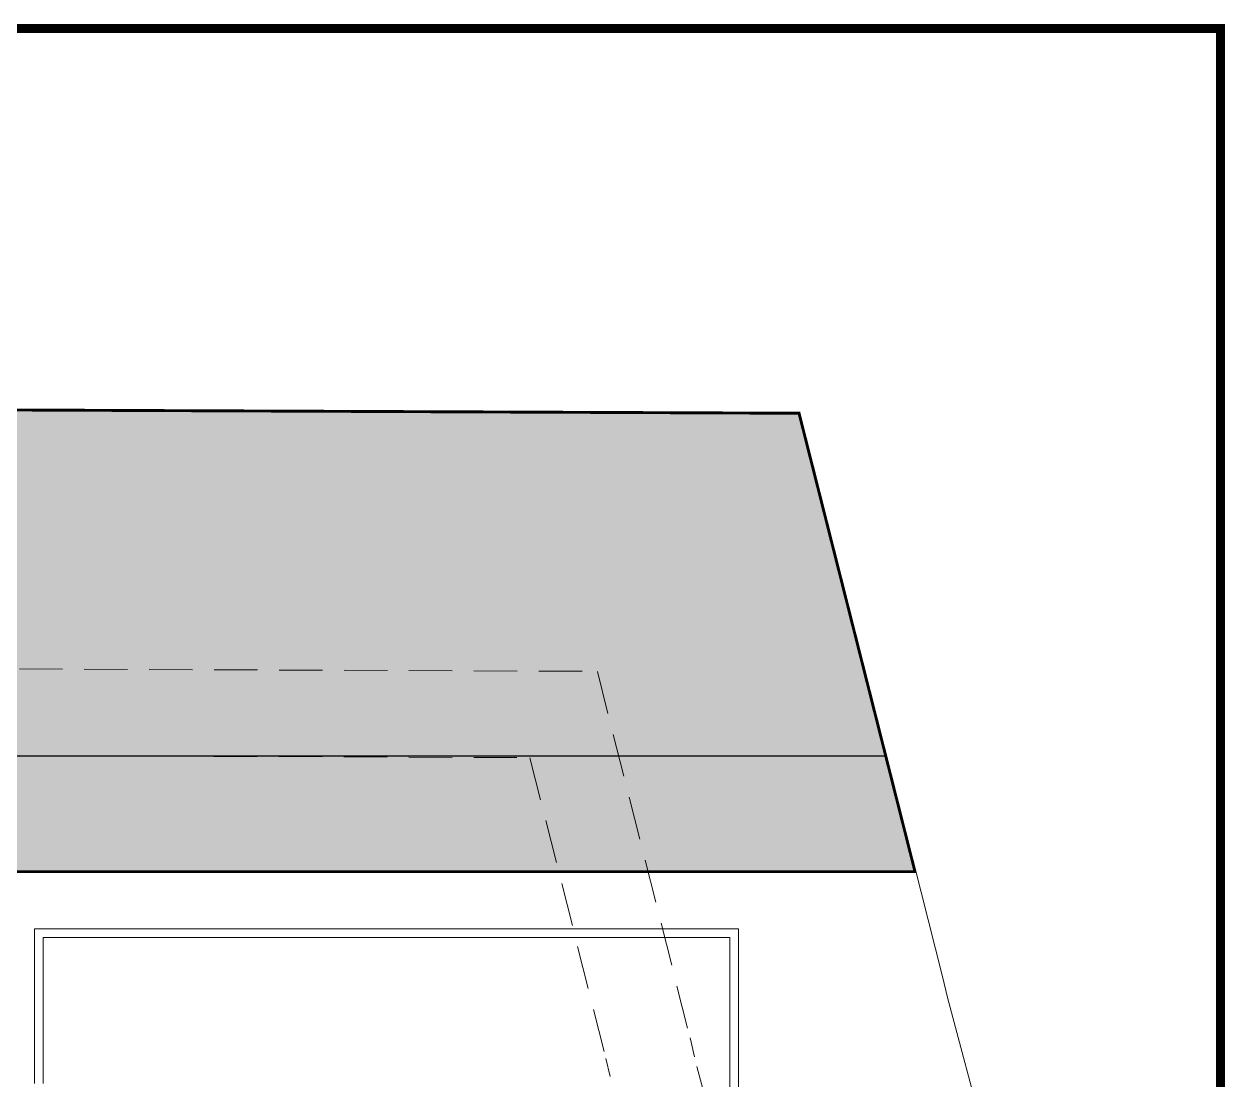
# Model space of a CAD drawing. Header units: inches. Extents: x 27644242 to 29761523, y -859349 to 216979.
# Drawn here: x 29106060 to 29126866, y -311450 to -293162 of the extents above; entities that cross this region are included whole.
import ezdxf

# ---------------------------------------------------------------- set-up
doc = ezdxf.new("R2010")
doc.units = ezdxf.units.IN
doc.header["$MEASUREMENT"] = 0
doc.linetypes.add('01-Xref Col Podium Lvl-1$0$HIDDEN', pattern=[0.375, 0.25, -0.125])
doc.layers.get('Defpoints').update_dxf_attribs({"color": 8})
doc.layers.add('HATCH', color=9, linetype='Continuous')
doc.layers.add('ROAD', color=32, linetype='Continuous')
doc.layers.add('RVA Site Boundary', color=17, linetype='Continuous', lineweight=15)
doc.layers.add('WALL', color=7, linetype='Continuous', lineweight=20)

msp = doc.modelspace()

# ---------------------------------------------------------------- hatches: boundary and pattern name
at = {"layer": 'HATCH', "ltscale": 500, "true_color": 0x1f7f00, "transparency": 33554508}
h = msp.add_hatch(color=86, dxfattribs=at)
h.dxf.hatch_style = 1
h.paths.add_polyline_path([(29121495.6, -307841.6), (29102964.4, -307841.6), (29102964.4, -305834), (29032701.9, -305834), (29021381.5, -305849.3), (29018798.4, -300010.2), (29034924.6, -299825.2), (29046518.8, -299772.4), (29055109.9, -299786.4), (29064432, -299782.6), (29069708.8, -299784.6), (29080752.3, -299792.5), (29102254.4, -299831), (29119486.9, -299903)])

# ---------------------------------------------------------------- linework, layer by layer
at = {"layer": 'Defpoints', "linetype": 'Continuous', "const_width": 154.4}
msp.add_lwpolyline([(29126788.6, -293238.9), (29126788.6, -367488.9), (29018201.9, -367488.9), (29018201.9, -293238.9)], close=True, dxfattribs=at)
at = {"layer": 'ROAD', "ltscale": 500}
msp.add_line((29021394.1, -305834), (29121004.1, -305834), dxfattribs=at)
at = {"layer": 'RVA Site Boundary', "ltscale": 500}
for points in [[(29057283.4, -299764.8), (29071605.7, -299770.1), (29095865.5, -299789), (29119499.5, -299887.7), (29121971, -309655.3), (29122056.5, -310019.7)], [(29122056.7, -310019.8), (29123342.9, -314822.4), (29124035.2, -317337.1), (29122695.2, -319807.6), (29124566.4, -321567.1), (29124796.7, -328727.6), (29122303, -333985.6), (29122109.5, -333969.7), (29119355.8, -333661.7), (29119007.1, -333631.4), (29111846.2, -333009.5), (29108805.2, -332620.8), (29108439, -332536.9), (29108409.3, -332589), (29107958.8, -332355.6), (29107161.7, -331728.8), (29106298.5, -331125.4), (29106185.7, -330538.7), (29106048.5, -330513.3), (29105689, -330446.9), (29097670.9, -328500.5), (29093057.5, -329980)]]:
    msp.add_lwpolyline(points, dxfattribs=at)
at = {"layer": 'RVA Site Boundary', "color": 252, "linetype": '01-Xref Col Podium Lvl-1$0$HIDDEN', "ltscale": 3000}
for points in [[(29057289.2, -304264.8), (29071603.1, -304270.1), (29095854.4, -304289), (29115992.6, -304373.1), (29117598.9, -310721.4), (29117675.6, -311048)], [(29057291.2, -305764.8), (29071602.3, -305770.1), (29095850.6, -305789), (29114823.7, -305868.3), (29116141.6, -311076.8), (29116215.3, -311390.7)], [(29117718.7, -311216.8), (29119000.2, -316001.7), (29119215.6, -316784.5), (29117086.3, -320710.5), (29120128.5, -323571.1), (29120264, -327783.5), (29119608, -329166.7), (29119396.5, -329148.3), (29112326.4, -328534.2), (29110333.9, -328279.6), (29110024.9, -326671.9), (29106866.2, -326088.2), (29106629.4, -326044.5), (29097502.2, -323828.9), (29091800.9, -325657.3), (29090486.5, -326000.5), (29084527.9, -325833.9), (29078613.6, -326028.7), (29077895.4, -326094.1), (29070593.9, -326511), (29062280.8, -327267.7)]]:
    msp.add_lwpolyline(points, dxfattribs=at)
at = {"layer": 'WALL', "color": 250, "ltscale": 500, "const_width": 50}
msp.add_lwpolyline([(29121495.6, -307841.6), (29102964.4, -307841.6), (29102964.4, -305834), (29032701.9, -305834), (29021381.5, -305849.3), (29018798.4, -300010.2), (29034924.6, -299825.2), (29046518.8, -299772.4), (29055109.9, -299786.4), (29064432, -299782.6), (29069708.8, -299784.6), (29080752.3, -299792.5), (29102254.4, -299831), (29119486.9, -299903), (29121495.6, -307841.6)], dxfattribs=at)
at = {"layer": 'WALL', "ltscale": 500}
for points in [[(29106239.4, -311509.2), (29106239.4, -308834), (29118439.4, -308834), (29118439.4, -316734), (29107889.4, -316734.2)], [(29106389.4, -311509.2), (29106389.4, -308984), (29118289.4, -308984), (29118289.4, -316584), (29107889.4, -316584.2)]]:
    msp.add_lwpolyline(points, dxfattribs=at)

doc.saveas('drawing.dxf')
